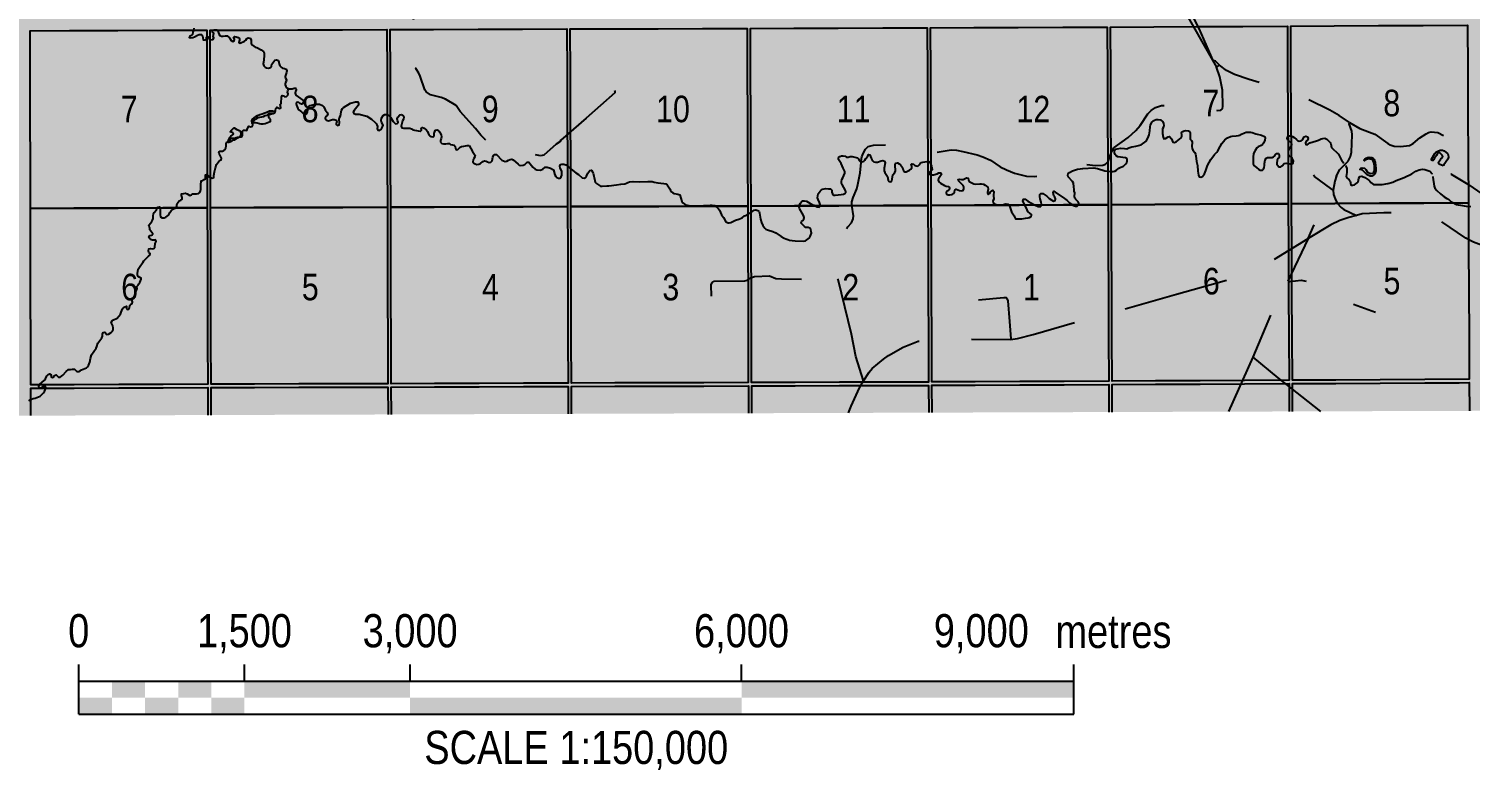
# Model space of a CAD drawing. Extents: x 507565 to 531726, y 6009554 to 6022365.
# Drawn here: x 523261.8 to 523696.5, y 6014702.2 to 6014925.7 of the extents above; entities that cross this region are included whole.
import ezdxf
from ezdxf.enums import TextEntityAlignment as Align

# ---------------------------------------------------------------- set-up
doc = ezdxf.new("R2010")
doc.units = 0
doc.header["$LTSCALE"] = 5
doc.linetypes.add('DASHED2', pattern=[9.525, 6.35, -3.175])
for name, color, linetype in [('DETAIL-T', 7, 'Continuous'), ('Quarters', 8, 'Continuous'), ('RoadSeg', 57, 'DASHED2'), ('T-WATER', 160, 'Continuous')]:
    doc.layers.add(name, color=color, linetype=linetype)
doc.layers.add('ROUTE-MAP-BACKGROUND-H', color=7, linetype='Continuous', true_color=0xf0ebff)
doc.styles.add('120', font='ARIALN.TTF', dxfattribs={"height": 13})
doc.styles.add('80', font='ARIALN.TTF', dxfattribs={"height": 10})

# ---------------------------------------------------------------- blocks, each defined once
blk = doc.blocks.new('*U178')
at = {"color": 0}
for p, q in [((-150, 0), (-150, 15)), ((-100, 10), (-100, 15)), ((-50, 10), (-50, 15)), ((50, 10), (50, 15)), ((150.24, 0), (150.24, 15)), ((-150, 10), (150.24, 10)), ((-150, 0), (150.24, 0))]:
    blk.add_line(p, q, dxfattribs=at)
for points in [[(-140, 10), (-130, 10), (-140, 5), (-130, 5)], [(-120, 10), (-110, 10), (-120, 5), (-110, 5)], [(-100, 10), (-50, 10), (-100, 5), (-50, 5)], [(50, 10), (150.24, 10), (50, 5), (150.24, 5)], [(-150, 5), (-140, 5), (-150, 0), (-140, 0)], [(-130, 5), (-120, 5), (-130, 0), (-120, 0)], [(-110, 5), (-100, 5), (-110, 0), (-100, 0)], [(-50, 5), (50, 5), (-50, 0), (50, 0)]]:
    blk.add_solid(points, dxfattribs=at)
at = {"color": 0, "style": '80'}
blk.add_text('metres', height=10, dxfattribs=at).set_placement((162.24, 20), align=Align.CENTER)
at = {"color": 0, "char_height": 10, "style": '80'}
for s, insert, attachment_point in [('0', (-150, 30.21), 2), ('1,500', (-100, 30.21), 2), ('3,000', (-50, 30.21), 2), ('6,000', (50, 30.21), 2), ('9,000', (136.7, 30.22), 3), ('SCALE 1:150,000', (0.12, -5), 2)]:
    blk.add_mtext(s, dxfattribs=dict(at, insert=insert, attachment_point=attachment_point))

msp = doc.modelspace()

# ---------------------------------------------------------------- hatches: boundary and pattern name
at = {"layer": 'ROUTE-MAP-BACKGROUND-H'}
h = msp.add_hatch(color=256, dxfattribs=at)
h.dxf.hatch_style = 1
h.paths.add_polyline_path([(523871.081, 6016124.178), (523873.071, 6015800.356), (523917.515, 6015800.58), (523923.823, 6014811.294), (522926.315, 6014807.962), (522925.895, 6015778.478), (522873.584, 6015778.442), (522873.69, 6016121.495)])

# ---------------------------------------------------------------- linework, layer by layer
at = {"layer": 'Quarters'}
for points in [[(523655.752, 6014873.048), (523642.667, 6014872.977), (523642.605, 6014886.366), (523642.543, 6014899.756), (523642.481, 6014913.145), (523642.42, 6014926.535), (523655.5, 6014926.605), (523668.916, 6014926.678), (523682.331, 6014926.753), (523695.746, 6014926.827), (523695.812, 6014913.438), (523695.879, 6014900.049), (523695.945, 6014886.66), (523696.012, 6014873.27), (523682.592, 6014873.195), (523669.173, 6014873.121), (523655.752, 6014873.048)], [(523275.399, 6014871.63), (523262.319, 6014871.589), (523262.291, 6014884.977), (523262.262, 6014898.365), (523262.234, 6014911.754), (523262.206, 6014925.142), (523274.105, 6014925.179), (523275.281, 6014925.183), (523288.691, 6014925.226), (523302.101, 6014925.269), (523315.512, 6014925.312), (523315.545, 6014911.923), (523315.578, 6014898.534), (523315.612, 6014885.146), (523315.645, 6014871.757), (523302.23, 6014871.714), (523288.814, 6014871.672), (523275.399, 6014871.63)], [(523329.729, 6014871.802), (523316.649, 6014871.76), (523316.616, 6014885.149), (523316.583, 6014898.538), (523316.549, 6014911.926), (523316.516, 6014925.315), (523329.592, 6014925.358), (523343.003, 6014925.401), (523356.413, 6014925.444), (523369.824, 6014925.488), (523369.862, 6014912.098), (523369.9, 6014898.709), (523369.938, 6014885.32), (523369.976, 6014871.93), (523356.56, 6014871.887), (523343.145, 6014871.845), (523329.729, 6014871.802)], [(523384.06, 6014871.975), (523370.98, 6014871.933), (523370.942, 6014885.323), (523370.904, 6014898.712), (523370.866, 6014912.102), (523370.828, 6014925.491), (523383.904, 6014925.533), (523397.315, 6014925.577), (523410.725, 6014925.62), (523424.136, 6014925.664), (523424.179, 6014912.274), (523424.221, 6014898.884), (523424.264, 6014885.494), (523424.274, 6014882.207), (523424.307, 6014872.104), (523410.891, 6014872.061), (523397.476, 6014872.018), (523384.06, 6014871.975)], [(523478.592, 6014885.668), (523478.64, 6014872.277), (523465.224, 6014872.234), (523451.808, 6014872.191), (523438.392, 6014872.149), (523425.311, 6014872.107), (523425.268, 6014885.497), (523425.226, 6014898.887), (523425.183, 6014912.277), (523425.14, 6014925.667), (523438.216, 6014925.709), (523451.627, 6014925.753), (523465.038, 6014925.796), (523478.449, 6014925.839), (523478.497, 6014912.449), (523478.544, 6014899.058), (523478.592, 6014885.668)], [(523532.922, 6014885.846), (523532.975, 6014872.454), (523519.558, 6014872.411), (523506.142, 6014872.367), (523492.725, 6014872.323), (523479.644, 6014872.28), (523479.596, 6014885.671), (523479.549, 6014899.062), (523479.501, 6014912.452), (523479.454, 6014925.843), (523492.53, 6014925.886), (523505.942, 6014925.931), (523519.354, 6014925.975), (523520.153, 6014925.978), (523532.765, 6014926.02), (523532.818, 6014912.629), (523532.87, 6014899.237), (523532.922, 6014885.846)], [(523587.254, 6014886.07), (523587.311, 6014872.681), (523573.894, 6014872.625), (523560.478, 6014872.569), (523547.061, 6014872.513), (523533.979, 6014872.459), (523533.927, 6014885.85), (523533.874, 6014899.241), (523533.822, 6014912.633), (523533.769, 6014926.024), (523546.847, 6014926.077), (523560.259, 6014926.13), (523573.671, 6014926.184), (523587.083, 6014926.238), (523587.14, 6014912.849), (523587.197, 6014899.459), (523587.254, 6014886.07)], [(523601.401, 6014872.756), (523588.315, 6014872.686), (523588.258, 6014886.076), (523588.201, 6014899.465), (523588.144, 6014912.854), (523588.087, 6014926.243), (523601.168, 6014926.313), (523614.584, 6014926.385), (523628, 6014926.457), (523641.415, 6014926.529), (523641.477, 6014913.14), (523641.539, 6014899.75), (523641.601, 6014886.361), (523641.663, 6014872.972), (523628.242, 6014872.9), (523614.822, 6014872.828), (523601.401, 6014872.756)], [(523275.523, 6014818.417), (523262.435, 6014818.377), (523262.407, 6014831.428), (523262.378, 6014844.815), (523262.349, 6014858.202), (523262.319, 6014871.589), (523275.399, 6014871.63), (523288.814, 6014871.672), (523302.23, 6014871.714), (523315.645, 6014871.757), (523315.679, 6014858.369), (523315.712, 6014844.982), (523315.746, 6014831.595), (523315.779, 6014818.542), (523302.362, 6014818.5), (523288.939, 6014818.458), (523275.523, 6014818.417)], [(523329.872, 6014818.587), (523316.783, 6014818.546), (523316.75, 6014831.598), (523316.717, 6014844.985), (523316.683, 6014858.373), (523316.649, 6014871.76), (523329.729, 6014871.802), (523343.145, 6014871.845), (523356.56, 6014871.887), (523369.976, 6014871.93), (523370.014, 6014858.542), (523370.053, 6014845.154), (523370.091, 6014831.766), (523370.129, 6014818.713), (523356.712, 6014818.671), (523343.289, 6014818.629), (523329.872, 6014818.587)], [(523384.221, 6014818.758), (523371.133, 6014818.717), (523371.096, 6014831.769), (523371.057, 6014845.158), (523371.019, 6014858.546), (523370.98, 6014871.933), (523384.06, 6014871.975), (523397.476, 6014872.018), (523410.891, 6014872.061), (523424.307, 6014872.104), (523424.35, 6014858.715), (523424.393, 6014845.327), (523424.414, 6014838.908), (523424.436, 6014831.938), (523424.478, 6014818.885), (523411.061, 6014818.842), (523397.638, 6014818.8), (523384.221, 6014818.758)], [(523478.784, 6014832.11), (523478.83, 6014819.056), (523465.413, 6014819.013), (523451.989, 6014818.971), (523438.571, 6014818.929), (523425.483, 6014818.888), (523425.441, 6014831.941), (523425.397, 6014845.33), (523425.354, 6014858.718), (523425.311, 6014872.107), (523438.392, 6014872.149), (523451.808, 6014872.191), (523465.224, 6014872.234), (523478.64, 6014872.277), (523478.688, 6014858.888), (523478.736, 6014845.499), (523478.784, 6014832.11)], [(523533.133, 6014832.284), (523533.184, 6014819.229), (523519.766, 6014819.186), (523506.342, 6014819.143), (523492.924, 6014819.101), (523479.835, 6014819.059), (523479.788, 6014832.113), (523479.74, 6014845.502), (523479.692, 6014858.891), (523479.644, 6014872.28), (523492.725, 6014872.323), (523506.142, 6014872.367), (523519.558, 6014872.411), (523532.975, 6014872.454), (523533.028, 6014859.064), (523533.08, 6014845.674), (523533.133, 6014832.284)], [(523547.278, 6014819.29), (523534.189, 6014819.233), (523534.137, 6014832.288), (523534.085, 6014845.678), (523534.032, 6014859.069), (523533.979, 6014872.459), (523547.061, 6014872.513), (523560.478, 6014872.569), (523573.894, 6014872.625), (523587.311, 6014872.681), (523587.368, 6014859.293), (523587.425, 6014845.905), (523587.482, 6014832.517), (523587.538, 6014819.464), (523574.12, 6014819.406), (523560.696, 6014819.348), (523547.278, 6014819.29)], [(523601.633, 6014819.539), (523588.542, 6014819.47), (523588.487, 6014832.522), (523588.43, 6014845.91), (523588.373, 6014859.298), (523588.315, 6014872.686), (523601.401, 6014872.756), (523614.822, 6014872.828), (523628.242, 6014872.9), (523641.663, 6014872.972), (523641.724, 6014859.583), (523641.786, 6014846.195), (523641.848, 6014832.807), (523641.908, 6014819.754), (523628.483, 6014819.682), (523615.058, 6014819.611), (523601.633, 6014819.539)], [(523656.002, 6014819.829), (523642.912, 6014819.759), (523642.852, 6014832.812), (523642.79, 6014846.201), (523642.729, 6014859.589), (523642.667, 6014872.977), (523655.752, 6014873.048), (523669.173, 6014873.121), (523682.592, 6014873.195), (523696.012, 6014873.27), (523696.078, 6014859.881), (523696.144, 6014846.493), (523696.211, 6014833.104), (523696.276, 6014820.05), (523682.851, 6014819.976), (523669.427, 6014819.902), (523656.002, 6014819.829)]]:
    msp.add_lwpolyline(points, close=True, dxfattribs=at)
for points in [[(523425.512, 6014809.63), (523425.486, 6014817.883), (523438.572, 6014817.925), (523451.993, 6014817.967), (523465.413, 6014818.009), (523478.834, 6014818.051), (523478.863, 6014809.808)], [(523479.868, 6014809.811), (523479.838, 6014818.055), (523492.924, 6014818.096), (523506.346, 6014818.139), (523519.767, 6014818.182), (523533.188, 6014818.225), (523533.221, 6014809.99)], [(523534.225, 6014809.993), (523534.193, 6014818.229), (523547.279, 6014818.286), (523560.7, 6014818.344), (523574.121, 6014818.402), (523587.542, 6014818.46), (523587.578, 6014810.171)], [(523588.582, 6014810.174), (523588.547, 6014818.465), (523601.637, 6014818.535), (523615.062, 6014818.606), (523628.487, 6014818.678), (523641.912, 6014818.749), (523641.951, 6014810.353)], [(523642.955, 6014810.356), (523642.917, 6014818.755), (523656.007, 6014818.825), (523669.432, 6014818.897), (523682.856, 6014818.971), (523693.218, 6014819.028), (523696.281, 6014819.045), (523696.323, 6014810.534)], [(523262.455, 6014809.085), (523262.437, 6014817.372), (523275.522, 6014817.413), (523288.942, 6014817.454), (523302.362, 6014817.496), (523315.782, 6014817.538), (523315.802, 6014809.263)], [(523316.807, 6014809.267), (523316.786, 6014817.541), (523329.871, 6014817.582), (523343.291, 6014817.625), (523356.712, 6014817.667), (523370.132, 6014817.709), (523370.155, 6014809.445)], [(523371.16, 6014809.448), (523371.136, 6014817.712), (523384.221, 6014817.753), (523397.641, 6014817.796), (523411.062, 6014817.838), (523424.482, 6014817.88), (523424.508, 6014809.626)]]:
    msp.add_lwpolyline(points, dxfattribs=at)
at = {"layer": 'RoadSeg', "flags": 128}
for points in [[(523438.428, 6014907.116), (523438.594, 6014906.816), (523438.561, 6014906.45), (523429.969, 6014898.757), (523422.244, 6014892.131), (523421.944, 6014891.664), (523420.845, 6014890.932), (523417.149, 6014887.669), (523416.183, 6014887.435), (523412.387, 6014888.268), (523405.194, 6014889.5), (523402.263, 6014890.499), (523401.664, 6014890.832), (523399.333, 6014892.464), (523398.134, 6014893.663), (523396.569, 6014895.66), (523391.94, 6014900.822), (523390.708, 6014902.587), (523387.478, 6014904.519), (523386.213, 6014905.051), (523382.982, 6014905.817), (523381.684, 6014906.683), (523381.284, 6014907.349), (523379.886, 6014911.445), (523379.419, 6014912.378), (523378.52, 6014913.71), (523376.622, 6014915.941), (523375.89, 6014917.406), (523375.49, 6014919.037), (523375.49, 6014919.704), (523375.823, 6014920.969), (523376.622, 6014922.767), (523377.188, 6014924.998), (523378.287, 6014930.592), (523378.387, 6014933.29), (523376.755, 6014937.253), (523376.589, 6014938.118), (523376.622, 6014939.983), (523376.389, 6014941.482), (523376.023, 6014942.181), (523374.258, 6014943.68), (523373.658, 6014944.113), (523372.892, 6014944.546), (523370.228, 6014945.411), (523368.63, 6014946.577), (523367.131, 6014948.042), (523365.6, 6014949.973), (523364.9, 6014951.139), (523363.901, 6014953.836), (523363.968, 6014954.069), (523369.662, 6014958.965), (523373.226, 6014962.295), (523374.724, 6014963.493), (523375.59, 6014963.926), (523376.056, 6014964.093), (523379.886, 6014965.724), (523380.984, 6014965.758), (523383.182, 6014965.425)], [(523513.553, 6014819.602), (523511.222, 6014826.896), (523509.957, 6014833.689), (523505.894, 6014850.139), (523504.895, 6014853.969), (523504.895, 6014856.399), (523508.425, 6014865.291), (523508.825, 6014865.99), (523509.923, 6014867.222), (523510.489, 6014868.421), (523510.589, 6014869.287), (523510.023, 6014872.517), (523510.09, 6014873.516), (523510.423, 6014874.848), (523511.555, 6014877.512), (523511.888, 6014878.81), (523512.554, 6014882.307), (523512.887, 6014885.371), (523512.887, 6014886.037), (523513.02, 6014887.102), (523513.453, 6014888.135), (523514.186, 6014889.467), (523514.985, 6014890.199), (523516.55, 6014890.599), (523520.479, 6014890.799), (523522.877, 6014890.566), (523527.506, 6014889.666), (523531.369, 6014888.567), (523532.834, 6014888.401), (523535.331, 6014888.501), (523539.993, 6014889.233), (523541.658, 6014889.134), (523543.523, 6014888.767), (523547.852, 6014887.735), (523549.551, 6014887.169), (523551.915, 6014886.137), (523554.812, 6014884.105), (523556.677, 6014883.173), (523559.108, 6014882.24), (523562.704, 6014881.275), (523565.202, 6014881.175), (523568.665, 6014881.841), (523573.793, 6014884.405), (523575.025, 6014884.905), (523575.958, 6014885.071), (523577.357, 6014885.104), (523583.55, 6014884.538), (523585.781, 6014884.605), (523586.581, 6014884.904), (523587.38, 6014885.67), (523588.445, 6014888.834), (523589.078, 6014889.833), (523593.374, 6014892.93), (523595.738, 6014895.061), (523597.037, 6014896.593), (523599.335, 6014900.123), (523600.367, 6014901.122), (523601.599, 6014902.021), (523603.431, 6014902.554), (523605.961, 6014902.754), (523610.424, 6014902.187), (523616.684, 6014901.755), (523620.414, 6014901.122), (523621.379, 6014901.155), (523621.846, 6014901.621), (523621.979, 6014902.387), (523621.812, 6014907.249), (523621.046, 6014911.279), (523619.981, 6014914.176)], [(523656.212, 6014881.441), (523657.211, 6014883.339), (523659.741, 6014885.77), (523660.474, 6014887.269), (523660.774, 6014888.501), (523660.974, 6014893.729), (523660.84, 6014894.895), (523660.041, 6014897.093), (523660.141, 6014897.459), (523657.044, 6014899.557), (523654.247, 6014901.155), (523645.522, 6014905.418), (523641.459, 6014907.016), (523629.904, 6014910.413), (523625.409, 6014911.945), (523623.078, 6014913.11), (523620.947, 6014914.708)], [(523660.141, 6014897.459), (523663.305, 6014895.661), (523667.767, 6014893.962), (523671.663, 6014891.132), (523672.362, 6014890.732), (523673.628, 6014890.332), (523675.492, 6014890.199), (523678.19, 6014890.565), (523679.355, 6014891.132), (523681.387, 6014892.83), (523683.218, 6014894.096), (523683.984, 6014894.462), (523684.817, 6014894.628), (523686.748, 6014894.428), (523689.878, 6014892.897), (523691.677, 6014892.464), (523692.409, 6014891.831), (523692.675, 6014891.165), (523692.809, 6014890), (523692.609, 6014888.767), (523691.643, 6014887.335), (523689.712, 6014885.038), (523689.245, 6014883.706), (523689.512, 6014883.007), (523690.844, 6014881.941), (523695.839, 6014878.91), (523700.335, 6014875.747), (523701.2, 6014875.281), (523703.032, 6014874.648), (523704.43, 6014874.382), (523705.696, 6014874.348), (523706.662, 6014874.848), (523706.895, 6014875.381), (523706.928, 6014877.745), (523707.194, 6014879.144), (523708.193, 6014882.574), (523709.192, 6014884.472), (523710.225, 6014885.77), (523711.457, 6014886.903), (523713.322, 6014888.301), (523716.352, 6014890.199), (523716.152, 6014890.233), (523716.119, 6014890.532), (523716.052, 6014912.711), (523715.686, 6014913.51), (523715.186, 6014913.809), (523711.49, 6014914.575)], [(523655.213, 6014877.046), (523655.313, 6014875.78), (523655.779, 6014874.448), (523656.445, 6014873.183), (523657.61, 6014871.851), (523658.443, 6014871.251), (523662.206, 6014869.453), (523659.941, 6014868.854), (523657.177, 6014867.888), (523654.513, 6014866.623), (523647.687, 6014862.527), (523654.48, 6014877.578), (523656.212, 6014881.441), (523655.712, 6014879.743), (523655.213, 6014877.046), (523654.48, 6014877.578), (523649.585, 6014881.208), (523649.285, 6014881.608)], [(523762.673, 6014845.444), (523760.209, 6014844.744), (523756.645, 6014844.312), (523752.483, 6014844.178), (523748.553, 6014844.511), (523746.122, 6014845.111), (523738.63, 6014847.475), (523701.034, 6014860.063), (523697.571, 6014861.428), (523695.206, 6014862.593), (523686.548, 6014868.554), (523683.385, 6014869.753), (523681.387, 6014870.119), (523679.322, 6014870.252), (523670.464, 6014870.186), (523663.971, 6014869.919), (523662.206, 6014869.453)], [(523509.067, 6014809.909), (523509.823, 6014811.944), (523512.354, 6014817.471), (523513.553, 6014819.602), (523515.251, 6014822.2), (523516.217, 6014823.266), (523519.58, 6014826.163), (523521.079, 6014827.229), (523525.541, 6014829.726), (523530.003, 6014831.524), (523532.368, 6014831.99), (523536.797, 6014832.257), (523557.942, 6014832.057), (523560.007, 6014832.323), (523564.702, 6014833.522), (523582.152, 6014838.584), (523594.639, 6014841.881), (523607.926, 6014845.743), (523626.907, 6014850.938), (523628.872, 6014851.604), (523630.404, 6014852.204), (523635.332, 6014854.901), (523647.687, 6014862.527), (523641.593, 6014849.64), (523642.126, 6014849.506), (523645.556, 6014849.939), (523647.587, 6014849.54), (523660.241, 6014843.046), (523667.967, 6014840.282)], [(523467.765, 6014845.111), (523467.665, 6014848.54), (523467.932, 6014849.273), (523468.564, 6014849.64), (523477.755, 6014849.773), (523478.554, 6014849.973), (523479.587, 6014850.605), (523480.686, 6014851.038), (523485.248, 6014851.271), (523487.146, 6014850.439), (523488.844, 6014850.305), (523505.894, 6014850.139)], [(523623.781, 6014810.292), (523631.07, 6014826.729), (523638.529, 6014844.378), (523640.028, 6014847.475), (523641.593, 6014849.64)], [(523557.942, 6014832.057), (523558.076, 6014832.29), (523557.743, 6014837.452), (523557.177, 6014843.679), (523556.91, 6014844.445), (523556.677, 6014844.578), (523555.911, 6014844.578), (523548.219, 6014843.945)], [(523651.451, 6014810.385), (523638.629, 6014820.535), (523631.07, 6014826.729)]]:
    msp.add_lwpolyline(points, dxfattribs=at)
msp.add_lwpolyline([(523619.981, 6014914.176), (523620.947, 6014914.708), (523619.681, 6014916.007), (523619.048, 6014916.207), (523614.786, 6014925.831), (523613.288, 6014928.761), (523603.73, 6014942.714), (523603.098, 6014943.846)], close=True, dxfattribs=at)
at = {"layer": 'T-WATER'}
for points in [[(523311.554, 6014925.957), (523311.458, 6014925.332), (523311.258, 6014924.729), (523311.233, 6014924.045), (523310.859, 6014923.714), (523310.41, 6014923.485), (523310.217, 6014923.074), (523310.693, 6014922.979), (523311.277, 6014923.089), (523311.8, 6014923.326), (523312.702, 6014923.845), (523313.194, 6014923.979), (523313.806, 6014924.011), (523313.938, 6014923.959), (523314.247, 6014923.569), (523314.452, 6014922.446), (523314.98, 6014922.333), (523315.365, 6014922.628), (523315.462, 6014923.218), (523315.946, 6014923.321), (523316.436, 6014922.453), (523316.535, 6014922.407)], [(523316.535, 6014922.407), (523317.314, 6014922.542), (523317.584, 6014922.953), (523317.472, 6014923.478), (523317.491, 6014923.942), (523317.646, 6014924.38), (523317.267, 6014924.709), (523317.251, 6014925.21), (523317.711, 6014925.437), (523318.215, 6014925.448), (523318.39, 6014925.395), (523318.814, 6014925.13), (523319.181, 6014924.159), (523319.458, 6014923.74), (523319.918, 6014923.546), (523320.45, 6014923.493), (523321.156, 6014923.628), (523321.631, 6014923.647), (523322.375, 6014923.001), (523322.877, 6014922.145), (523323.311, 6014921.896), (523323.762, 6014922.112), (523323.811, 6014922.61), (523323.524, 6014923.066), (523323.885, 6014923.381), (523324.377, 6014923.337), (523324.977, 6014923.135), (523325.378, 6014922.783), (523325.36, 6014922.293), (523325.189, 6014921.637), (523325.209, 6014921.572), (523325.531, 6014921.348), (523326.889, 6014922.008), (523327.271, 6014922.329), (523327.539, 6014922.748), (523327.992, 6014922.96), (523328.511, 6014922.915), (523328.595, 6014922.861), (523328.837, 6014922.424), (523328.918, 6014921.287), (523329.253, 6014920.813), (523330.043, 6014920.214), (523330.613, 6014920.095), (523331.948, 6014919.428), (523332.719, 6014918.759), (523332.828, 6014918.274), (523332.826, 6014917.702), (523332.729, 6014916.374), (523332.568, 6014915.673), (523332.542, 6014915.172), (523332.735, 6014914.578), (523333.084, 6014914.163), (523333.546, 6014913.971), (523334.073, 6014913.894), (523334.725, 6014914.016), (523335.04, 6014914.455), (523335.126, 6014915.078), (523335.405, 6014915.492), (523336.062, 6014916.222), (523336.55, 6014916.334), (523337.16, 6014916.183), (523337.369, 6014915.13), (523337.545, 6014914.577), (523337.885, 6014914.129), (523338.316, 6014913.832), (523338.929, 6014913.747), (523339.445, 6014913.557), (523339.606, 6014913.085), (523339.584, 6014912.547), (523339.183, 6014911.368), (523339.223, 6014910.868), (523339.513, 6014910.328), (523339.424, 6014909.838), (523339.184, 6014909.298), (523339.096, 6014908.799), (523339.38, 6014908.297), (523339.683, 6014907.919), (523340.14, 6014907.607)], [(523327.78, 6014895.629), (523328.222, 6014896.39), (523328.666, 6014896.167), (523329.162, 6014896.239), (523329.428, 6014896.65), (523329.367, 6014897.247), (523329.501, 6014897.817), (523329.802, 6014898.193), (523330.235, 6014898.439), (523330.987, 6014899.023), (523332.613, 6014899.314), (523333.111, 6014899.574), (523333.682, 6014899.693), (523334.04, 6014900.008), (523334.494, 6014900.26), (523335.688, 6014900.318), (523336.061, 6014900.589), (523336.241, 6014901.054), (523336.325, 6014901.68), (523336.619, 6014902.049), (523337.011, 6014901.94), (523337.434, 6014901.684), (523337.852, 6014901.926), (523337.688, 6014902.426), (523337.6, 6014902.924), (523337.897, 6014903.349), (523338.04, 6014905.072), (523338.203, 6014905.66), (523338.592, 6014905.498), (523339.007, 6014905.24), (523339.493, 6014905.348), (523339.957, 6014905.664), (523340.075, 6014906.138), (523339.841, 6014906.572), (523339.935, 6014907.061), (523340.14, 6014907.607)], [(523340.14, 6014907.607), (523341.212, 6014907.629), (523341.847, 6014907.825), (523342.344, 6014907.85), (523342.443, 6014907.364), (523342.21, 6014906.82), (523342.198, 6014906.319), (523342.393, 6014905.753), (523344.42, 6014904.235), (523344.621, 6014903.754), (523344.539, 6014903.251), (523344.06, 6014902.989), (523343.604, 6014903.191), (523343.22, 6014903.525), (523342.715, 6014903.618), (523342.459, 6014903.193), (523342.563, 6014902.707), (523342.917, 6014901.671), (523343.237, 6014901.251), (523344.076, 6014900.687), (523344.723, 6014899.981), (523345.205, 6014899.931), (523345.635, 6014900.175), (523345.92, 6014900.569), (523345.933, 6014901.267), (523346.02, 6014901.856), (523346.264, 6014902.273), (523346.651, 6014902.589), (523348.236, 6014902.967), (523348.731, 6014903.035), (523349.466, 6014902.974), (523350.427, 6014902.574), (523350.851, 6014902.235), (523351.249, 6014901.314), (523351.823, 6014900.522), (523352.037, 6014900.076), (523351.823, 6014899.625), (523351.439, 6014899.298), (523351.173, 6014898.887), (523351.348, 6014898.368), (523351.726, 6014898.075), (523352.222, 6014898.02), (523353.42, 6014898.365), (523353.923, 6014898.392), (523354.527, 6014898.157), (523354.744, 6014897.719), (523354.481, 6014897.284), (523354.511, 6014896.83), (523354.945, 6014896.591), (523355.465, 6014896.75), (523355.571, 6014897.324), (523355.386, 6014898.524), (523355.505, 6014899.011), (523355.836, 6014899.46), (523355.967, 6014899.941), (523356.007, 6014900.717), (523356.142, 6014901.198), (523356.409, 6014901.69), (523356.76, 6014902.039), (523358.856, 6014903.278), (523360.388, 6014903.676), (523360.972, 6014903.713), (523361.049, 6014903.673), (523361.228, 6014903.207), (523361.231, 6014902.7), (523361.182, 6014902.557), (523359.918, 6014901.052), (523359.678, 6014900.584), (523359.868, 6014900.137), (523360.197, 6014900.036)], [(523360.197, 6014900.036), (523360.343, 6014899.991), (523361.426, 6014899.966)], [(523361.426, 6014899.966), (523363.733, 6014899.397), (523365.131, 6014898.454), (523366.255, 6014897.481), (523366.566, 6014897.12), (523366.828, 6014896.725), (523367.006, 6014896.257), (523366.98, 6014896.056)], [(523366.98, 6014896.056), (523366.927, 6014895.656), (523367.06, 6014895.166), (523367.576, 6014895.061), (523367.987, 6014895.359), (523368.273, 6014895.738), (523368.532, 6014896.162), (523368.667, 6014896.649), (523368.224, 6014897.608), (523368.122, 6014898.097), (523368.176, 6014898.781), (523368.726, 6014899.606), (523369.154, 6014899.85), (523369.651, 6014899.891), (523370.348, 6014899.732), (523370.98, 6014899), (523371.195, 6014898.537), (523371.741, 6014897.741), (523372.067, 6014897.4), (523372.461, 6014897.113), (523372.959, 6014897.172), (523373.204, 6014897.612), (523372.975, 6014898.057), (523372.875, 6014898.551), (523373.103, 6014899.065), (523373.733, 6014899.793), (523374.237, 6014899.854), (523374.354, 6014899.814), (523374.717, 6014899.504), (523374.88, 6014899.031), (523374.809, 6014898.512), (523374.557, 6014897.977), (523374.149, 6014896.4), (523374.348, 6014895.881), (523374.825, 6014895.737), (523375.477, 6014895.79), (523376.718, 6014895.717), (523377.198, 6014895.576), (523377.635, 6014895.285), (523378.11, 6014895.13), (523379.84, 6014894.834), (523379.933, 6014894.853), (523380.274, 6014895.18), (523380.136, 6014895.707), (523380.544, 6014895.964), (523381.057, 6014895.797), (523381.783, 6014895.171), (523382.075, 6014894.789), (523382.43, 6014893.795), (523382.734, 6014893.416), (523383.189, 6014893.21), (523383.709, 6014893.117), (523383.803, 6014893.147), (523384.108, 6014893.52), (523384.124, 6014894.196), (523384.198, 6014894.692), (523384.464, 6014895.204), (523385.003, 6014895.31), (523385.414, 6014895.025), (523385.704, 6014894.629), (523386.164, 6014893.737), (523386.275, 6014893.18), (523386.207, 6014892.686), (523386.025, 6014892.064), (523386.017, 6014891.553), (523386.055, 6014891.459), (523386.412, 6014891.138), (523386.899, 6014891.035), (523387.638, 6014890.997), (523388.155, 6014891.123), (523388.654, 6014891.177), (523388.999, 6014890.836), (523389.587, 6014890.737), (523390.066, 6014890.587), (523390.43, 6014890.23), (523390.482, 6014889.611), (523390.741, 6014889.198), (523391.217, 6014889.348), (523391.912, 6014890.031), (523392.339, 6014890.27), (523392.977, 6014890.292), (523394.045, 6014890.555), (523394.558, 6014890.547), (523394.667, 6014890.494)], [(523593.578, 6014889.793), (523594.522, 6014890.129), (523595.749, 6014890.286), (523597.266, 6014890.736), (523598.838, 6014891.893), (523599.334, 6014892.752), (523599.7, 6014893.705), (523599.773, 6014894.372), (523599.901, 6014894.924), (523599.979, 6014896.209), (523600.075, 6014896.803), (523600.616, 6014897.627), (523600.949, 6014897.968), (523601.38, 6014898.202), (523601.856, 6014898.355), (523602.396, 6014898.401), (523603.125, 6014898.303), (523603.809, 6014897.631), (523603.996, 6014897.168), (523604.104, 6014896.593), (523604.039, 6014896.097), (523603.788, 6014895.54), (523603.718, 6014894.139), (523603.92, 6014893.065), (523604.129, 6014892.55), (523604.605, 6014892.662), (523605.422, 6014893.186), (523605.901, 6014893.297), (523606.506, 6014892.541), (523606.822, 6014891.539), (523607.366, 6014891.413), (523607.857, 6014891.598), (523609.34, 6014892.806), (523609.572, 6014893.253), (523609.615, 6014893.75), (523609.489, 6014894.453), (523609.855, 6014894.759), (523610.31, 6014894.971), (523610.806, 6014895.017), (523611.562, 6014894.987), (523611.975, 6014894.72), (523612.11, 6014894.241), (523612.132, 6014893.696), (523612.067, 6014892.914), (523612.111, 6014892.411), (523612.468, 6014892.013), (523612.677, 6014891.557), (523612.616, 6014890.24), (523612.679, 6014889.643), (523612.876, 6014889.166), (523613.445, 6014888.403), (523613.673, 6014887.958), (523613.79, 6014887.468), (523614.019, 6014885.735), (523614.291, 6014884.531), (523614.41, 6014882.768), (523614.628, 6014881.6), (523614.843, 6014881.09), (523615.336, 6014880.962), (523615.826, 6014881.214), (523616.409, 6014882.015), (523616.803, 6014883), (523617.288, 6014884.519), (523618.31, 6014886.269), (523619.453, 6014887.869), (523620.119, 6014888.557), (523620.403, 6014888.951), (523621.152, 6014890.262), (523621.605, 6014891.185), (523622.511, 6014892.206)], [(523261.807, 6014813.561), (523262.224, 6014813.853), (523262.66, 6014814.077), (523263.164, 6014814.258), (523263.749, 6014814.359), (523264.267, 6014814.548), (523265.202, 6014814.99), (523266.23, 6014815.989), (523266.535, 6014816.386), (523266.774, 6014816.834), (523266.958, 6014817.321), (523266.823, 6014817.872), (523266.299, 6014817.871), (523265.448, 6014817.344), (523264.975, 6014817.507), (523264.836, 6014818.023), (523265.09, 6014818.48), (523266.524, 6014819.832), (523266.823, 6014820.205), (523267.304, 6014821.097), (523267.62, 6014821.498), (523268.111, 6014821.686), (523268.529, 6014821.428), (523268.604, 6014820.823), (523268.963, 6014820.537), (523269.34, 6014820.824), (523269.594, 6014821.218), (523270.033, 6014821.374), (523270.773, 6014820.723), (523271.309, 6014820.686), (523271.712, 6014820.942), (523272.081, 6014821.261), (523273.066, 6014822.376), (523273.792, 6014823.048), (523274.416, 6014823.022), (523274.991, 6014823.121), (523275.581, 6014823.069), (523276.351, 6014822.442), (523276.871, 6014822.353), (523277.329, 6014822.593), (523277.722, 6014822.886), (523278.714, 6014823.273), (523279.174, 6014823.516), (523279.553, 6014823.815), (523279.859, 6014824.202), (523280.041, 6014824.683), (523280.192, 6014825.2), (523280.415, 6014826.344), (523280.715, 6014827.376), (523282.117, 6014829.462), (523282.357, 6014829.9), (523282.675, 6014830.929), (523282.937, 6014831.365), (523283.866, 6014832.497), (523284.027, 6014833.002), (523284.075, 6014833.65), (523284.269, 6014834.146), (523284.725, 6014834.288), (523285.371, 6014833.592), (523285.853, 6014833.615), (523286.668, 6014834.168), (523287.036, 6014834.513), (523287.238, 6014834.977), (523287.246, 6014835.611), (523287.119, 6014836.171), (523286.708, 6014837.137), (523286.929, 6014837.629), (523287.346, 6014837.927), (523288.302, 6014838.353), (523288.475, 6014838.503), (523289.506, 6014839.71), (523289.718, 6014840.254), (523290.06, 6014841.325), (523290.4, 6014841.661), (523290.813, 6014841.927), (523291.26, 6014842.045), (523291.331, 6014841.459), (523291.569, 6014841.043), (523292.033, 6014841.181), (523292.236, 6014841.637), (523292.253, 6014842.317), (523292.557, 6014842.655), (523292.981, 6014842.885), (523293.069, 6014843.374), (523292.855, 6014843.981), (523292.98, 6014844.419), (523293.377, 6014844.701), (523293.901, 6014844.865), (523293.976, 6014845.355), (523293.897, 6014845.98), (523294.028, 6014846.462), (523294.315, 6014846.952), (523294.482, 6014847.424), (523294.451, 6014848.058), (523294.789, 6014848.418), (523295.016, 6014848.861), (523295.302, 6014849.262), (523295.717, 6014850.28), (523295.713, 6014850.499), (523295.311, 6014850.775), (523294.853, 6014850.993), (523294.585, 6014851.415), (523294.585, 6014851.912), (523294.807, 6014853.215), (523295.598, 6014854.502), (523296.235, 6014855.262), (523296.51, 6014855.715), (523296.826, 6014856.101), (523297.902, 6014857.142), (523298.3, 6014857.447), (523298.4, 6014857.937), (523298.043, 6014858.286), (523297.934, 6014858.773), (523298.009, 6014859.349), (523298.061, 6014859.408), (523298.521, 6014859.494), (523299.028, 6014859.419), (523299.519, 6014859.528), (523299.878, 6014859.891), (523299.928, 6014861.003), (523300.19, 6014861.595), (523300.082, 6014862.084), (523299.6, 6014861.971), (523299.1, 6014861.986), (523298.559, 6014862.171), (523298.223, 6014862.573), (523298.066, 6014863.075), (523298.397, 6014863.367), (523298.887, 6014863.532), (523299.187, 6014863.908), (523298.946, 6014864.322), (523298.627, 6014864.668), (523298.372, 6014865.08), (523298.36, 6014865.703), (523298.109, 6014866.097), (523297.991, 6014866.536), (523298.653, 6014867.212), (523298.931, 6014867.605), (523299.15, 6014868.054), (523299.311, 6014868.546), (523299.34, 6014869.287), (523299.433, 6014869.913), (523299.664, 6014870.347), (523300.285, 6014871.093), (523300.775, 6014871.951), (523301.267, 6014872.046), (523301.44, 6014871.579), (523301.403, 6014869.653), (523301.576, 6014868.984), (523302.019, 6014868.723), (523302.684, 6014868.708), (523303.189, 6014868.895), (523303.942, 6014869.532), (523304.421, 6014870.45), (523304.724, 6014870.824), (523305.424, 6014871.481), (523305.935, 6014871.647), (523306.329, 6014871.954), (523306.595, 6014873.045), (523306.82, 6014873.489), (523307.165, 6014873.854), (523307.636, 6014874.076), (523308.049, 6014874.346), (523308.072, 6014874.841), (523307.884, 6014875.414), (523307.88, 6014875.941), (523307.921, 6014876.004), (523308.536, 6014876.04), (523309.097, 6014876.156), (523309.564, 6014875.981), (523310.432, 6014875.477), (523310.899, 6014875.654), (523311.308, 6014875.955), (523312.423, 6014875.919), (523313.025, 6014876.054), (523313.428, 6014876.404), (523313.609, 6014876.869), (523313.727, 6014877.386), (523313.661, 6014878.59), (523313.757, 6014879.845), (523313.797, 6014879.912), (523314.341, 6014880.004), (523314.716, 6014880.293), (523315.154, 6014880.505), (523315.098, 6014881.654), (523315.136, 6014881.729), (523315.634, 6014881.854), (523316.26, 6014881.127), (523316.686, 6014880.867), (523317.163, 6014880.7), (523317.646, 6014880.937), (523317.667, 6014881.473), (523317.848, 6014882.646), (523318.12, 6014883.779), (523318.456, 6014884.789), (523319.319, 6014885.997), (523319.791, 6014886.186), (523319.907, 6014886.673), (523319.222, 6014888.089), (523319.089, 6014888.572), (523319.515, 6014888.833), (523320.19, 6014888.836), (523320.657, 6014889.012), (523321.071, 6014889.287), (523321.221, 6014889.762), (523321.328, 6014890.415), (523321.359, 6014891.086), (523321.501, 6014891.575), (523321.952, 6014891.678), (523322.459, 6014891.597), (523322.609, 6014892.064), (523322.646, 6014892.677), (523322.697, 6014892.76), (523323.855, 6014892.703), (523324.328, 6014892.939), (523324.814, 6014893.055), (523325.999, 6014893.194), (523326.253, 6014893.603), (523326.301, 6014894.814), (523326.581, 6014895.205), (523327.047, 6014895.149), (523327.569, 6014895.056), (523327.78, 6014895.629)], [(523622.511, 6014892.206), (523623.387, 6014892.817), (523624.272, 6014893.279), (523624.767, 6014893.37), (523625.989, 6014893.417), (523626.676, 6014893.525), (523627.156, 6014893.665), (523627.584, 6014893.942), (523628.484, 6014894.383), (523628.995, 6014894.553), (523630.291, 6014894.507), (523630.781, 6014894.41), (523631.906, 6014894.057), (523633.589, 6014893.693), (523634.523, 6014893.278), (523634.665, 6014892.8), (523634.597, 6014892.152), (523634.417, 6014891.646), (523634.176, 6014891.212), (523633.88, 6014890.83), (523633.508, 6014890.538), (523632.563, 6014890.147), (523632.197, 6014889.831), (523631.67, 6014888.99), (523631.206, 6014888.104), (523631.077, 6014886.999), (523631.094, 6014885.715), (523631.044, 6014884.923), (523631.243, 6014884.461), (523632.056, 6014883.949), (523632.761, 6014883.32), (523633.224, 6014883.116), (523633.735, 6014883.053), (523633.856, 6014883.091), (523634.191, 6014883.434), (523634.369, 6014883.901), (523634.528, 6014884.464), (523634.555, 6014885.123), (523634.709, 6014886.219), (523634.967, 6014886.753), (523635.441, 6014886.909), (523636.14, 6014886.89), (523636.778, 6014886.903), (523637.248, 6014887.077), (523637.572, 6014887.455), (523637.828, 6014887.871), (523638.244, 6014888.129), (523638.759, 6014888.106), (523638.819, 6014888.064), (523638.97, 6014887.59), (523638.964, 6014887.041), (523638.915, 6014886.925), (523638.564, 6014886.592), (523638.284, 6014886.198), (523638.202, 6014885.064), (523638.233, 6014884.907), (523638.483, 6014884.478), (523638.824, 6014884.147), (523639.396, 6014884.141), (523639.816, 6014884.399), (523640.45, 6014885.096), (523641.001, 6014885.215), (523641.496, 6014885.157), (523642.121, 6014884.981), (523642.629, 6014884.943), (523642.771, 6014884.979), (523643.165, 6014885.253), (523643.291, 6014885.81), (523642.889, 6014886.736), (523642.549, 6014887.103), (523642.014, 6014887.25), (523641.792, 6014887.71), (523641.753, 6014888.207), (523641.793, 6014888.842), (523641.956, 6014889.452), (523642.196, 6014889.948), (523642.53, 6014890.322), (523642.749, 6014890.756), (523642.599, 6014891.282), (523641.519, 6014892.246), (523641.324, 6014892.707), (523641.466, 6014893.198), (523641.932, 6014893.491)], [(523641.932, 6014893.491), (523642.519, 6014893.455), (523642.965, 6014893.23), (523643.426, 6014892.984), (523644.115, 6014892.32), (523644.499, 6014892.028), (523644.98, 6014891.889), (523645.538, 6014891.964), (523645.981, 6014892.291), (523646.5, 6014893.122), (523646.962, 6014893.313), (523647.448, 6014893.149), (523647.646, 6014892.633), (523647.438, 6014892.179), (523647.082, 6014891.837), (523646.903, 6014891.37), (523646.928, 6014890.791), (523647.404, 6014890.787), (523648.212, 6014891.327), (523650.2, 6014891.988), (523650.75, 6014892.12), (523651.645, 6014892.563), (523652.133, 6014892.671), (523652.697, 6014892.704), (523653.275, 6014892.488), (523654.272, 6014891.446), (523654.5, 6014891.013), (523654.748, 6014889.932), (523656.811, 6014887.918), (523657.691, 6014886.095), (523658.418, 6014885.233)], [(523394.667, 6014890.494), (523395.598, 6014888.733), (523396.464, 6014887.56), (523396.352, 6014887.074), (523396.03, 6014886.663), (523395.792, 6014886.224), (523395.758, 6014885.659), (523396.034, 6014885.249), (523396.455, 6014884.984), (523396.929, 6014884.822), (523397.576, 6014884.863), (523398.013, 6014885.106), (523398.774, 6014885.7), (523399.225, 6014885.916), (523399.722, 6014885.837), (523400.138, 6014885.569), (523400.624, 6014885.447), (523401.193, 6014885.537), (523401.537, 6014885.942), (523401.761, 6014886.989), (523401.991, 6014887.518), (523402.327, 6014887.871), (523402.856, 6014887.815), (523403.211, 6014887.501), (523404.14, 6014886.413), (523404.532, 6014886.117), (523404.984, 6014885.891), (523405.461, 6014885.738), (523406.003, 6014885.772), (523406.469, 6014886.086), (523406.982, 6014886.327)], [(523506.074, 6014886.884), (523506.452, 6014887.219), (523506.921, 6014887.389), (523507.439, 6014887.454), (523508.037, 6014887.328), (523508.464, 6014887.035), (523508.964, 6014887.035), (523509.5, 6014887.243), (523510.124, 6014887.266), (523511.731, 6014886.825), (523512.072, 6014886.495), (523512.289, 6014886.04), (523512.589, 6014885.668), (523513.084, 6014885.586), (523513.632, 6014885.837), (523513.991, 6014886.164), (523514.257, 6014886.574), (523514.854, 6014887.308), (523515.04, 6014887.774), (523515.468, 6014887.732), (523515.839, 6014886.766), (523516.062, 6014886.325), (523516.366, 6014885.954), (523516.727, 6014885.64), (523517.212, 6014885.526), (523517.776, 6014885.488), (523518.883, 6014885.885), (523519.402, 6014885.997), (523519.942, 6014885.829), (523520.101, 6014885.286), (523519.819, 6014883.654), (523519.816, 6014882.884), (523520.025, 6014882.415), (523520.799, 6014881.171), (523521.032, 6014880.067), (523521.308, 6014879.677), (523521.802, 6014879.556), (523522.131, 6014879.951), (523522.26, 6014880.433), (523522.446, 6014881.67), (523523.013, 6014882.439), (523523.188, 6014882.907), (523523.198, 6014883.441), (523523.084, 6014884.125), (523523.094, 6014884.759), (523523.357, 6014885.165), (523523.846, 6014885.282), (523524.364, 6014885.032), (523524.701, 6014884.693), (523525.278, 6014883.924), (523525.448, 6014883.415), (523525.678, 6014882.976), (523525.971, 6014882.595), (523526.466, 6014882.623), (523527.423, 6014883.112), (523527.804, 6014883.408), (523528.121, 6014883.765), (523528.15, 6014884.267), (523527.836, 6014884.684), (523528.121, 6014885.014), (523528.601, 6014884.899), (523528.958, 6014884.581), (523529.422, 6014884.394), (523529.949, 6014884.353), (523530.042, 6014884.385), (523530.377, 6014884.712), (523530.64, 6014885.116), (523531.008, 6014885.414), (523531.488, 6014885.551), (523532.627, 6014885.665), (523533.249, 6014885.68), (523533.447, 6014885.57)], [(523591.21, 6014883.986), (523591.977, 6014884.333), (523592.669, 6014885.016), (523592.943, 6014885.422), (523593.066, 6014885.907), (523593.043, 6014886.493), (523592.999, 6014886.57), (523592.565, 6014886.809), (523590.281, 6014887.168), (523589.793, 6014887.469), (523589.48, 6014887.824), (523589.311, 6014888.294), (523589.272, 6014888.829), (523589.314, 6014888.985), (523589.591, 6014889.381), (523590.067, 6014889.526), (523591.212, 6014889.728), (523592.319, 6014889.596), (523592.941, 6014889.581), (523593.578, 6014889.793)], [(523406.982, 6014886.327), (523407.475, 6014886.414), (523407.949, 6014886.256), (523409.366, 6014884.941), (523409.757, 6014884.654), (523410.246, 6014884.556), (523410.951, 6014884.612), (523411.376, 6014884.853), (523412.1, 6014885.466), (523412.6, 6014885.477), (523413.841, 6014884.017), (523414.58, 6014883.399), (523415.05, 6014883.185), (523416.194, 6014883.146)], [(523416.194, 6014883.146), (523416.358, 6014883.172), (523416.811, 6014883.384), (523417.583, 6014883.957), (523418.161, 6014884.038), (523419.169, 6014883.718), (523420.031, 6014883.159), (523420.517, 6014881.684), (523420.765, 6014881.225), (523421.097, 6014880.875), (523421.537, 6014880.638), (523422.041, 6014880.694), (523422.389, 6014881.082), (523422.553, 6014881.554), (523422.611, 6014882.093), (523422.554, 6014882.832), (523422.076, 6014883.695), (523421.991, 6014884.277), (523422.154, 6014884.79), (523422.629, 6014884.944), (523423.155, 6014884.873), (523423.763, 6014884.664), (523424.584, 6014884.128), (523424.931, 6014883.787), (523426.781, 6014882.246), (523427.653, 6014881.765), (523428.757, 6014880.837), (523429.268, 6014880.666)], [(523507.47, 6014883.687), (523506.783, 6014885.069), (523506.046, 6014886.343), (523506.074, 6014886.884)], [(523507.557, 6014875.903), (523507.971, 6014876.035), (523508.217, 6014876.465), (523508.146, 6014876.96), (523507.587, 6014877.857), (523507.141, 6014878.754), (523506.964, 6014879.222), (523506.88, 6014879.732), (523507.004, 6014880.304), (523507.326, 6014880.741), (523507.9, 6014882.163), (523507.9, 6014882.693), (523507.674, 6014883.277), (523507.47, 6014883.687)], [(523533.447, 6014885.57), (523533.898, 6014884.833), (523534.087, 6014884.348), (523534.314, 6014883.302), (523534.292, 6014883.213), (523533.978, 6014882.858), (523533.572, 6014882.596), (523533.321, 6014882.172), (523533.599, 6014881.778), (523534.086, 6014881.693), (523534.702, 6014881.741), (523535.804, 6014882.041), (523536.269, 6014882.31), (523536.837, 6014882.282), (523537.04, 6014881.819), (523536.811, 6014881.376), (523536.165, 6014880.52), (523536.103, 6014880.067), (523536.285, 6014879.569), (523536.753, 6014879.22), (523538.012, 6014878.458), (523538.477, 6014878.277), (523539.061, 6014878.131), (523539.502, 6014877.894), (523539.528, 6014877.355), (523539.219, 6014876.995), (523538.807, 6014876.728), (523538.504, 6014876.36), (523538.625, 6014875.877), (523539.087, 6014875.691), (523539.613, 6014875.65), (523540.314, 6014875.792), (523540.71, 6014876.07), (523541, 6014876.456), (523541.112, 6014877.024), (523541.484, 6014877.325), (523541.966, 6014877.207), (523542.519, 6014876.993), (523543.014, 6014876.915), (523543.565, 6014876.987)], [(523578.512, 6014873.019), (523578.519, 6014873.142), (523578.267, 6014873.555), (523577.627, 6014874.27), (523577.343, 6014874.666), (523577.206, 6014875.147), (523577.286, 6014876.304), (523577.129, 6014876.811), (523577.055, 6014877.305), (523577.025, 6014878.04), (523576.856, 6014879.195), (523576.622, 6014879.64), (523575.333, 6014881.047), (523575.203, 6014881.531), (523575.321, 6014882.08), (523575.706, 6014882.442), (523576.614, 6014882.859), (523578.081, 6014883.417), (523579.73, 6014883.632), (523583.068, 6014883.763), (523583.568, 6014883.74), (523584.183, 6014883.613), (523586.375, 6014882.941), (523588.097, 6014882.717), (523588.869, 6014882.706), (523589.36, 6014882.805), (523589.866, 6014883.056), (523590.574, 6014883.709), (523591.21, 6014883.986)], [(523658.895, 6014884.536), (523659.144, 6014884.148), (523659.311, 6014883.646), (523659.366, 6014882.373), (523659.145, 6014881.224), (523659.336, 6014880.763), (523660.085, 6014880.165), (523660.366, 6014879.771), (523660.565, 6014878.717), (523660.757, 6014878.621)], [(523664.521, 6014880.994), (523664.742, 6014880.874), (523665.989, 6014880.104), (523666.322, 6014879.77), (523666.586, 6014879.364), (523666.946, 6014879.041), (523667.384, 6014878.806), (523668.001, 6014878.74), (523669.974, 6014878.791), (523671.684, 6014879.079), (523673.218, 6014879.525), (523674.171, 6014879.951), (523676.657, 6014880.843), (523678.92, 6014881.985), (523680.163, 6014882.801), (523681.138, 6014883.153), (523682.142, 6014883.378), (523682.836, 6014883.329), (523684.075, 6014882.925)], [(523429.268, 6014880.666), (523429.705, 6014880.899), (523430.005, 6014881.28), (523430.43, 6014882.215), (523430.689, 6014882.631), (523430.995, 6014882.999), (523431.501, 6014883.093), (523431.562, 6014883.066), (523431.814, 6014882.642), (523432.01, 6014882.183), (523432.497, 6014880.028), (523432.673, 6014879.465), (523432.988, 6014879.106), (523434.249, 6014878.313), (523434.745, 6014878.282), (523436.132, 6014878.421), (523436.802, 6014878.426), (523439.108, 6014878.677), (523440.351, 6014878.904), (523441.562, 6014879.029), (523442.04, 6014879.173), (523442.522, 6014879.412), (523443.003, 6014879.546), (523444.135, 6014879.696), (523445.978, 6014879.537), (523448.477, 6014879.71), (523449.782, 6014879.669), (523450.433, 6014879.49), (523451.496, 6014879.296), (523453.329, 6014879.122), (523453.956, 6014879.003), (523454.364, 6014878.653), (523455.197, 6014877.472), (523455.388, 6014876.992), (523455.649, 6014876.58), (523456.024, 6014876.268), (523456.456, 6014876.017), (523457.577, 6014875.913), (523458.178, 6014875.71), (523458.809, 6014873.655), (523459.091, 6014873.257), (523459.438, 6014872.932), (523459.88, 6014872.69), (523460.908, 6014872.452), (523462.122, 6014872.371), (523463.448, 6014872.362), (523465.332, 6014872.489), (523467.291, 6014872.53)], [(523543.565, 6014876.987), (523543.648, 6014877.019), (523543.862, 6014877.471), (523543.842, 6014878.067), (523543.586, 6014878.492), (523543.272, 6014878.859), (523542.22, 6014879.86), (523542.085, 6014880.321), (523542.565, 6014880.43), (523543.153, 6014880.251), (523543.651, 6014880.299), (523544.636, 6014880.789), (523545.098, 6014880.657), (523545.224, 6014880.121), (523545.481, 6014879.711), (523546.814, 6014878.968), (523547.412, 6014878.882), (523548.637, 6014878.986), (523549.136, 6014878.964), (523549.772, 6014878.841), (523550.299, 6014878.611), (523550.709, 6014878.322), (523551.038, 6014877.971), (523551.179, 6014877.37), (523550.931, 6014876.332), (523550.946, 6014876.224), (523551.199, 6014875.8), (523551.587, 6014876.081), (523551.824, 6014876.525), (523552.149, 6014876.868), (523552.579, 6014877.036), (523552.851, 6014876.633), (523552.782, 6014875.504), (523552.87, 6014874.306), (523552.599, 6014873.853), (523552.683, 6014873.278), (523553.03, 6014872.952), (523553.537, 6014872.772), (523555.35, 6014872.688), (523556.496, 6014872.972), (523557.007, 6014872.891)], [(523660.757, 6014878.621), (523661.144, 6014878.529), (523661.635, 6014878.628), (523662.466, 6014879.236), (523662.77, 6014879.614), (523662.919, 6014880.716), (523663.241, 6014881.207), (523663.818, 6014881.299), (523664.285, 6014881.122), (523664.521, 6014880.994)], [(523684.075, 6014882.925), (523684.379, 6014882.825), (523684.706, 6014882.479), (523684.94, 6014882.054), (523685.007, 6014881.872)], [(523685.263, 6014881.18), (523685.29, 6014880.989), (523685.685, 6014878.273), (523685.859, 6014877.697), (523686.457, 6014876.921), (523687.544, 6014875.985), (523688.727, 6014875.095), (523689.537, 6014874.553), (523689.989, 6014874.325), (523690.704, 6014873.689), (523691.116, 6014873.409), (523692.437, 6014872.698), (523692.927, 6014872.602), (523693.666, 6014872.571), (523695.354, 6014872.266), (523696.754, 6014872.188)], [(523500.534, 6014872.278), (523500.535, 6014872.774), (523500.337, 6014873.318), (523499.894, 6014874.233), (523499.736, 6014874.731), (523499.749, 6014875.403), (523499.918, 6014875.919), (523500.446, 6014876.746), (523500.76, 6014877.101), (523501.176, 6014877.371), (523501.657, 6014877.505), (523502.204, 6014877.522), (523503.049, 6014877.499), (523503.646, 6014877.424), (523503.981, 6014877.103), (523504.005, 6014876.464), (523504.179, 6014875.996), (523504.487, 6014875.602), (523504.979, 6014875.589), (523506.814, 6014875.784), (523507.478, 6014875.878), (523507.557, 6014875.903)], [(523559.105, 6014869.024), (523559.172, 6014868.817), (523559.456, 6014868.429), (523560.804, 6014868.39), (523561.303, 6014868.417), (523562.471, 6014868.618), (523563.178, 6014868.683), (523563.654, 6014868.834), (523564.122, 6014869.081), (523564.222, 6014869.577), (523564.187, 6014869.696), (523563.879, 6014870.072), (523563.117, 6014870.67), (523562.723, 6014871.626), (523562.01, 6014872.931), (523561.664, 6014873.879), (523561.81, 6014874.354), (523562.36, 6014874.342), (523563.146, 6014873.762), (523565.329, 6014872.513), (523566.259, 6014872.124), (523566.805, 6014872.01), (523566.882, 6014872.032), (523567.198, 6014872.393), (523567.273, 6014872.886), (523567.177, 6014873.459), (523566.825, 6014874.505), (523566.731, 6014875.032), (523566.723, 6014875.621), (523566.768, 6014875.751), (523567.091, 6014876.1), (523567.665, 6014876.054), (523568.877, 6014875.215), (523569.563, 6014874.541), (523570.401, 6014874.008), (523570.868, 6014873.794), (523571.326, 6014873.992), (523571.496, 6014874.464), (523571.285, 6014874.955), (523571.015, 6014875.363), (523570.726, 6014876.364), (523570.999, 6014876.811), (523571.354, 6014876.48), (523574.223, 6014874.535), (523574.999, 6014873.951), (523575.681, 6014873.261), (523576.059, 6014872.962), (523576.929, 6014872.447), (523577.475, 6014872.295), (523577.979, 6014872.295), (523578.21, 6014872.397)], [(523467.291, 6014872.53), (523467.949, 6014872.53), (523468.62, 6014872.435), (523469.111, 6014872.124), (523469.804, 6014871.448), (523470.098, 6014871.064), (523470.757, 6014869.681), (523471.303, 6014868.854), (523472.052, 6014867.544), (523472.796, 6014867.195)], [(523472.796, 6014867.195), (523473.081, 6014867.205), (523473.564, 6014867.331), (523474.925, 6014868.046), (523475.995, 6014868.311), (523476.928, 6014868.708), (523477.696, 6014869.282), (523478.153, 6014869.475), (523479.213, 6014870.119), (523479.48, 6014870.282), (523479.746, 6014870.472), (523480.174, 6014870.779), (523480.619, 6014871.014), (523481.113, 6014871.107), (523481.684, 6014870.955), (523481.782, 6014870.858), (523482.048, 6014870.595)], [(523482.048, 6014870.595), (523482.247, 6014870.127), (523482.486, 6014868.355), (523482.754, 6014867.275), (523483.202, 6014866.371), (523483.794, 6014865.609), (523484.157, 6014865.289), (523484.61, 6014865.079), (523486.172, 6014864.559), (523487.106, 6014864.175), (523488.746, 6014863.077), (523489.633, 6014862.6), (523490.097, 6014862.41), (523491.014, 6014862.081)], [(523494.77, 6014867.164), (523494.906, 6014867.615), (523495.267, 6014867.928), (523495.575, 6014868.291), (523495.654, 6014868.784), (523495.491, 6014869.425), (523494.274, 6014871.581), (523494.201, 6014872.075), (523494.243, 6014872.674), (523494.562, 6014873.177), (523494.851, 6014873.579), (523495.245, 6014873.862), (523495.742, 6014873.882), (523496.366, 6014873.704), (523496.861, 6014873.471), (523497.714, 6014872.941), (523498.169, 6014872.707), (523498.284, 6014872.671)], [(523498.284, 6014872.671), (523498.686, 6014872.548), (523499.553, 6014872.061), (523500.154, 6014871.99), (523500.534, 6014872.278)], [(523557.007, 6014872.891), (523557.135, 6014872.87), (523557.464, 6014872.512), (523557.677, 6014872.06), (523558.198, 6014870.571), (523559.005, 6014869.33), (523559.105, 6014869.024)], [(523491.014, 6014862.081), (523491.142, 6014862.035), (523492.92, 6014861.768), (523495.4, 6014861.69), (523496.04, 6014861.829), (523496.523, 6014862.06), (523497.233, 6014862.711), (523497.524, 6014863.092), (523497.692, 6014863.562), (523497.854, 6014864.125), (523497.823, 6014864.623), (523497.651, 6014865.21), (523497.376, 6014865.659), (523496.906, 6014865.825), (523496.199, 6014865.85), (523495.762, 6014866.091), (523494.766, 6014867.15), (523494.77, 6014867.164)]]:
    msp.add_lwpolyline(points, dxfattribs=at)
for points in [[(523332.491, 6014896.935), (523331.933, 6014896.957), (523331.359, 6014897.115), (523330.701, 6014897.307), (523330.16, 6014897.414), (523329.653, 6014897.419), (523329.214, 6014897.197), (523329.099, 6014897.948), (523329.324, 6014898.471), (523329.752, 6014898.924), (523330.246, 6014899.292), (523330.824, 6014899.608), (523331.486, 6014899.856), (523332.182, 6014900.087), (523333.048, 6014900.417), (523333.762, 6014900.732), (523334.44, 6014900.946), (523334.965, 6014901.009), (523335.355, 6014901.005), (523335.777, 6014900.917), (523336.029, 6014900.762), (523336.078, 6014900.541), (523335.906, 6014900.238), (523335.532, 6014900.055), (523335.058, 6014900.009), (523334.667, 6014899.894), (523334.328, 6014899.796), (523334.123, 6014899.561), (523334.102, 6014899.172), (523334.336, 6014898.865), (523334.436, 6014898.694), (523334.569, 6014898.439), (523334.664, 6014897.634), (523333.135, 6014897.064), (523332.491, 6014896.935)], [(523321.982, 6014891.294), (523321.882, 6014891.515), (523321.952, 6014891.7), (523322.039, 6014892.021), (523322.213, 6014892.544), (523322.54, 6014893.083), (523322.779, 6014893.369), (523323.137, 6014893.67), (523323.461, 6014893.87), (523323.513, 6014894.039), (523323.481, 6014894.226), (523323.347, 6014894.328), (523323.161, 6014894.415), (523322.503, 6014894.64), (523322.914, 6014895.128), (523323.58, 6014895.714), (523323.716, 6014895.83), (523324.524, 6014895.333), (523324.895, 6014895.211), (523325.282, 6014895.072), (523325.585, 6014894.849), (523325.701, 6014894.543), (523325.766, 6014894.255), (523325.728, 6014893.832), (523325.503, 6014893.276), (523324.957, 6014892.807), (523324.328, 6014892.508), (523323.733, 6014892.192), (523323.291, 6014892.01), (523322.917, 6014891.759), (523322.474, 6014891.509), (523321.982, 6014891.294)], [(523688.343, 6014884.428), (523687.223, 6014884.935), (523686.887, 6014885.283), (523687.672, 6014886.523), (523688.068, 6014886.796), (523688.311, 6014887.228), (523688.067, 6014887.649), (523687.374, 6014888.297), (523686.9, 6014888.3), (523686.543, 6014887.985), (523686.357, 6014887.489), (523685.767, 6014886.728), (523685.567, 6014886.27), (523685.356, 6014886.025), (523685.117, 6014886.011), (523684.876, 6014886.135), (523684.89, 6014886.37), (523685.861, 6014888.1), (523686.151, 6014888.48), (523687.02, 6014888.949), (523687.503, 6014889.088), (523688.161, 6014889.133), (523688.66, 6014888.955), (523689.781, 6014888.056), (523689.946, 6014887.585), (523689.969, 6014887.057), (523689.791, 6014886.369), (523688.565, 6014884.667), (523688.533, 6014884.524), (523688.343, 6014884.428)], [(523666.937, 6014881.308), (523666.371, 6014881.314), (523665.446, 6014881.73), (523664.075, 6014883.079), (523663.683, 6014883.361), (523663.359, 6014883.303), (523663.232, 6014883.333), (523663.51, 6014883.745), (523664, 6014883.778), (523664.64, 6014883.672), (523665.056, 6014883.315), (523665.592, 6014882.5), (523666.524, 6014882.105), (523667.148, 6014882.166), (523667.504, 6014882.491), (523667.64, 6014882.971), (523667.663, 6014883.529), (523667.657, 6014884.373), (523667.514, 6014885.435), (523667.234, 6014885.95), (523666.899, 6014886.292), (523665.853, 6014886.527), (523665.295, 6014886.335), (523664.846, 6014886.101), (523664.621, 6014885.893), (523664.52, 6014885.981), (523664.496, 6014886.085), (523664.777, 6014886.405), (523665.165, 6014886.683), (523665.606, 6014886.913), (523666.1, 6014886.979), (523666.849, 6014886.945), (523667.277, 6014886.703), (523667.598, 6014886.346), (523667.783, 6014885.882), (523667.872, 6014885.376), (523668.099, 6014883.615), (523668.111, 6014882.862), (523667.974, 6014882.381), (523667.699, 6014881.901), (523666.937, 6014881.308)]]:
    msp.add_lwpolyline(points, close=True, dxfattribs=at)

# ---------------------------------------------------------------- block references
at = {"layer": 'DETAIL-T', "xscale": 0.9994513701322792, "yscale": 0.9994513701322792, "zscale": 0.9994513701322792}
msp.add_blockref('*U178', (523426.806, 6014719.046), dxfattribs=at)

# ---------------------------------------------------------------- texts
at = {"layer": 'RoadSeg', "style": '120'}
for s, height, p in [('7', 8.004, (523289.557, 6014897.53)), ('8', 8.004, (523344.119, 6014897.549)), ('9', 8.004, (523398.434, 6014897.558)), ('10', 8.0042, (523450.999, 6014897.549)), ('11', 8.0042, (523505.503, 6014897.53)), ('12', 8.0042, (523559.683, 6014897.514)), ('7', 8.004, (523615.783, 6014899.321)), ('8', 8.004, (523670.346, 6014899.34)), ('6', 8.004, (523615.929, 6014845.638)), ('5', 8.004, (523670.393, 6014845.663)), ('6', 8.004, (523289.702, 6014843.847)), ('5', 8.004, (523344.166, 6014843.872)), ('4', 8.004, (523398.529, 6014843.837)), ('3', 8.004, (523452.894, 6014843.856)), ('2', 8.004, (523507.158, 6014843.821)), ('1', 8.004, (523561.663, 6014843.837))]:
    msp.add_text(s, height=height, dxfattribs=at).set_placement(p)

doc.saveas('drawing.dxf')
